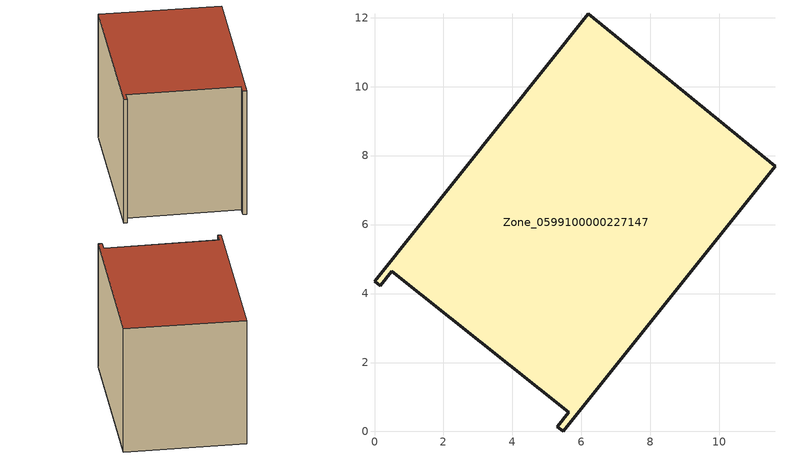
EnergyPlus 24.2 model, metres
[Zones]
Zone_0599100000227147
 floor ground (C_G): 6.2,12.12 11.61,7.69 5.47,0 5.3,0.14 5.63,0.56 0.5,4.65 0.16,4.23 0,4.36 z0.51
 wall outside (C_F): 6.2,12.12 0,4.36 0.16,4.23 0.5,4.65 5.63,0.56 5.3,0.14 5.47,0 11.61,7.69 6.2,12.12 z0.51:8.45
 roof outside (C_R): 11.61,7.69 6.2,12.12 0,4.36 0.16,4.23 0.5,4.65 5.63,0.56 5.3,0.14 5.47,0 z8.45
[BUILDING]
Pand.0599100000227147: North Axis=0; Terrain=City; Loads Convergence Tolerance Value=0.04; Temperature Convergence Tolerance Value=0.4; Solar Distribution=FullExterior; Maximum Number of Warmup Days=25; Minimum Number of Warmup Days=1
[Site:Location]
Rotterdam.The.Hague.AP_ZH_NLD Design_Conditions: Latitude=51.96; Longitude=4.45; Time Zone=1; Elevation=-4.5
[SITE:GROUNDTEMPERATURE:BUILDINGSURFACE]
18, 18, 18, 18, 18, 18, 18, 18, 18, 18, 18, 18
[MATERIAL] Thermal Absorptance=0.9; Solar Absorptance=0.7; Visible Absorptance=0.7
Name | Roughness | Thickness | Conductivity | Density | Specific Heat
G.TI.1965-1974 | MediumSmooth | 0.15 | 0.882353 | 540 | 1210
F.TI.1965-1974 | Rough | 0.3 | 0.697674 | 1920 | 840
R.TI.1965-1974 | MediumRough | 0.2 | 0.232558 | 1500 | 1000
[CONSTRUCTION]
C_G: G.TI.1965-1974
C_F: F.TI.1965-1974
C_R: R.TI.1965-1974
[ZONE]
Zone_0599100000227147: Type=1; Multiplier=1; Ceiling Height=Autocalculate; Volume=Autocalculate; Floor Area=autocalculate; Part of Total Floor Area=Yes
[ZONEINFILTRATION:DESIGNFLOWRATE]
Infil_Zone_0599100000227147: Zone or ZoneList or Space or SpaceList=Zone_0599100000227147; Schedule=AlwaysOn; Design Flow Rate Calculation Method=Flow/Area; Flow Rate per Floor Area=0.003; Constant Term Coefficient=1; Temperature Term Coefficient=0; Velocity Term Coefficient=0; Velocity Squared Term Coefficient=0
[HVACTEMPLATE:ZONE:IDEALLOADSAIRSYSTEM]
Zone_0599100000227147: Maximum Heating Supply Air Temperature=50; Minimum Cooling Supply Air Temperature=13; Maximum Heating Supply Air Humidity Ratio=0.0156; Minimum Cooling Supply Air Humidity Ratio=0.0077; Heating Limit=NoLimit; Cooling Limit=NoLimit; Dehumidification Control Type=ConstantSensibleHeatRatio; Cooling Sensible Heat Ratio=0.7; Dehumidification Setpoint=60; Humidification Control Type=None; Humidification Setpoint=30; Outdoor Air Method=None; Outdoor Air Flow Rate per Person=0.00944; Outdoor Air Flow Rate per Zone Floor Area=0; Outdoor Air Flow Rate per Zone=0; Demand Controlled Ventilation Type=None; Outdoor Air Economizer Type=NoEconomizer; Heat Recovery Type=None; Sensible Heat Recovery Effectiveness=0.7; Latent Heat Recovery Effectiveness=0.65
[ZONECONTROL:THERMOSTAT]
ThermostatControl_Zone_0599100000227147: Zone or ZoneList=Zone_0599100000227147; Control Type Schedule=DualSetpointControlType; Control 1=Thermostat_Zone_0599100000227147; Temperature Difference Between Cutout And Setpoint=0
[THERMOSTATSETPOINT:DUALSETPOINT]
Thermostat_Zone_0599100000227147: Heating Setpoint Temperature Schedule=HeatingSetpoint_Zone_0599100000227147; Cooling Setpoint Temperature Schedule=CoolingSetpoint_Zone_0599100000227147
[SCHEDULE:COMPACT]
HeatingSetpoint_Zone_0599100000227147: Through: 12/31, For: AllDays, Until: 24:00, 21
CoolingSetpoint_Zone_0599100000227147: Through: 12/31, For: AllDays, Until: 24:00, 24
DualSetpointControlType: Through: 12/31, For: AllDays, Until: 24:00, 4
AlwaysOn: Through: 12/31, For: AllDays, Until: 24:00, 1
